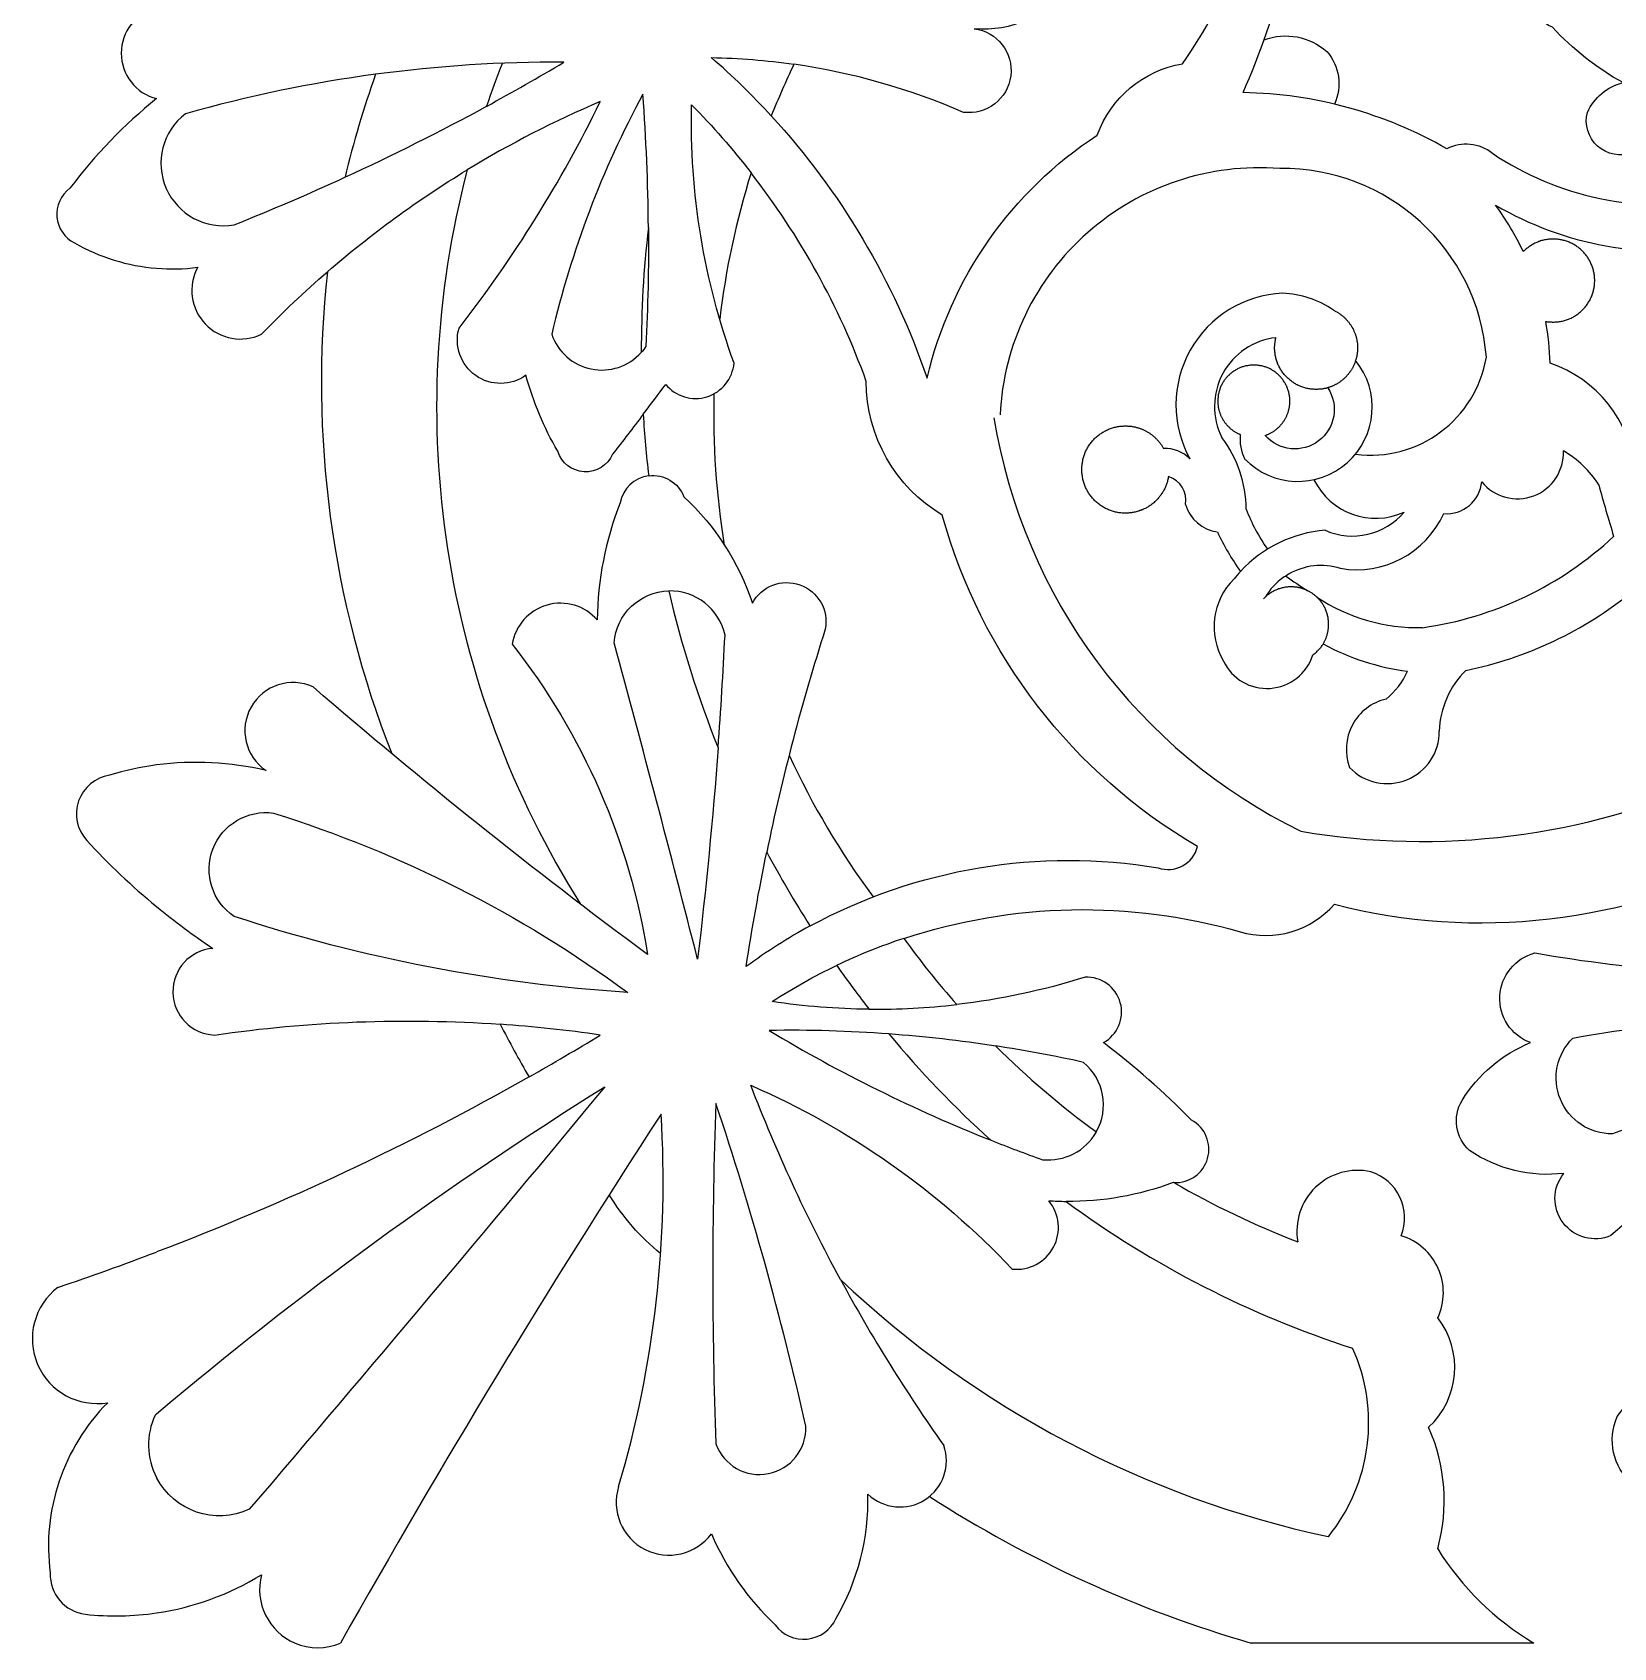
# Model space of a CAD drawing. Extents: x 126 to 382, y 115 to 409.
# Drawn here: x 126.4 to 289, y 119.5 to 285.6 of the extents above; entities that cross this region are included whole.
import ezdxf

# ---------------------------------------------------------------- set-up
doc = ezdxf.new("R2010")
doc.units = 0
doc.header["$MEASUREMENT"] = 0
doc.layers.add('DEFAULT_LAYER', color=1, linetype='Continuous')

msp = doc.modelspace()

# ---------------------------------------------------------------- linework, layer by layer
at = {"layer": 'DEFAULT_LAYER'}
for p, q in [((139.22, 261.31), (139.22, 261.31)), ((260.21, 257.01), (260.28, 256.97)), ((260.28, 256.97), (260.35, 256.94)), ((260.35, 256.94), (260.41, 256.91)), ((260.41, 256.91), (260.48, 256.87)), ((260.48, 256.87), (260.55, 256.83)), ((260.55, 256.83), (260.61, 256.8)), ((260.61, 256.8), (260.68, 256.76)), ((260.68, 256.76), (260.74, 256.72)), ((260.74, 256.72), (260.8, 256.67)), ((260.8, 256.67), (260.86, 256.63)), ((260.86, 256.63), (260.93, 256.59)), ((260.93, 256.59), (260.99, 256.54)), ((260.99, 256.54), (261.05, 256.5)), ((261.05, 256.5), (261.1, 256.45)), ((261.1, 256.45), (261.16, 256.41)), ((261.16, 256.41), (261.22, 256.36)), ((261.22, 256.36), (261.28, 256.31)), ((261.28, 256.31), (261.33, 256.26)), ((261.33, 256.26), (261.39, 256.21)), ((261.39, 256.21), (261.44, 256.15)), ((261.44, 256.15), (261.49, 256.1)), ((261.49, 256.1), (261.54, 256.05)), ((261.54, 256.05), (261.59, 255.99)), ((261.59, 255.99), (261.64, 255.94)), ((261.64, 255.94), (261.69, 255.88)), ((261.69, 255.88), (261.74, 255.82)), ((261.74, 255.82), (261.79, 255.76)), ((261.79, 255.76), (261.83, 255.7)), ((261.83, 255.7), (261.88, 255.64)), ((254.26, 253.99), (254.27, 254.05)), ((254.27, 254.05), (254.29, 254.11)), ((254.29, 254.11), (254.3, 254.18)), ((261.88, 255.64), (261.92, 255.58)), ((261.92, 255.58), (261.97, 255.52)), ((261.97, 255.52), (262.01, 255.46)), ((262.01, 255.46), (262.05, 255.4)), ((262.05, 255.4), (262.09, 255.33)), ((262.09, 255.33), (262.13, 255.27)), ((262.13, 255.27), (262.16, 255.2)), ((262.16, 255.2), (262.2, 255.14)), ((262.2, 255.14), (262.23, 255.07)), ((262.23, 255.07), (262.27, 255)), ((262.27, 255), (262.3, 254.93)), ((262.3, 254.93), (262.33, 254.86)), ((262.33, 254.86), (262.36, 254.79)), ((262.36, 254.79), (262.39, 254.72)), ((262.39, 254.72), (262.42, 254.65)), ((262.42, 254.65), (262.45, 254.58)), ((262.45, 254.58), (262.47, 254.51)), ((262.47, 254.51), (262.5, 254.44)), ((262.5, 254.44), (262.52, 254.36)), ((262.52, 254.36), (262.54, 254.29)), ((262.54, 254.29), (262.56, 254.22)), ((262.56, 254.22), (262.58, 254.14)), ((262.58, 254.14), (262.6, 254.07)), ((262.6, 254.07), (262.61, 253.99)), ((254.17, 253.26), (254.18, 253.33)), ((254.17, 253.19), (254.17, 253.26)), ((254.17, 253.12), (254.17, 253.19)), ((254.17, 253.01), (254.17, 253.12)), ((254.18, 252.91), (254.17, 253.01)), ((254.18, 253.4), (254.19, 253.46)), ((254.18, 253.33), (254.18, 253.4)), ((254.19, 252.8), (254.18, 252.91)), ((254.19, 253.53), (254.2, 253.59)), ((254.19, 253.46), (254.19, 253.53)), ((254.19, 252.69), (254.19, 252.8)), ((254.21, 252.58), (254.19, 252.69)), ((254.2, 253.59), (254.21, 253.66)), ((254.21, 253.73), (254.22, 253.79)), ((254.21, 253.66), (254.21, 253.73)), ((254.22, 252.48), (254.21, 252.58)), ((254.22, 253.79), (254.24, 253.86)), ((254.24, 252.37), (254.22, 252.48)), ((254.24, 253.86), (254.25, 253.92)), ((254.25, 253.92), (254.26, 253.99)), ((262.61, 253.99), (262.63, 253.91)), ((262.64, 252.39), (262.62, 252.31)), ((262.63, 253.91), (262.64, 253.84)), ((262.64, 253.84), (262.66, 253.76)), ((262.65, 252.47), (262.64, 252.39)), ((262.66, 252.55), (262.65, 252.47)), ((262.66, 253.76), (262.67, 253.68)), ((262.67, 252.63), (262.66, 252.55)), ((262.67, 253.68), (262.68, 253.6)), ((262.68, 252.71), (262.67, 252.63)), ((262.68, 253.6), (262.68, 253.52)), ((262.68, 253.52), (262.69, 253.45)), ((262.69, 252.79), (262.68, 252.71)), ((262.69, 253.45), (262.7, 253.37)), ((262.7, 252.87), (262.69, 252.79)), ((262.7, 253.37), (262.7, 253.29)), ((262.7, 253.29), (262.7, 253.21)), ((262.7, 253.21), (262.7, 253.12)), ((262.7, 253.12), (262.7, 253.04)), ((262.7, 253.04), (262.7, 252.96)), ((262.7, 252.96), (262.7, 252.87)), ((254.26, 252.27), (254.24, 252.37)), ((254.28, 252.16), (254.26, 252.27)), ((254.31, 252.06), (254.28, 252.16)), ((254.33, 251.96), (254.31, 252.06)), ((254.36, 251.86), (254.33, 251.96)), ((254.4, 251.76), (254.36, 251.86)), ((254.43, 251.66), (254.4, 251.76)), ((254.47, 251.56), (254.43, 251.66)), ((254.51, 251.46), (254.47, 251.56)), ((254.55, 251.37), (254.51, 251.46)), ((254.59, 251.28), (254.55, 251.37)), ((254.64, 251.18), (254.59, 251.28)), ((254.69, 251.09), (254.64, 251.18)), ((254.74, 251), (254.69, 251.09)), ((254.79, 250.91), (254.74, 251)), ((254.84, 250.83), (254.79, 250.91)), ((254.9, 250.74), (254.84, 250.83)), ((254.96, 250.66), (254.9, 250.74)), ((261.96, 250.72), (261.92, 250.67)), ((262, 250.78), (261.96, 250.72)), ((262.03, 250.83), (262, 250.78)), ((262.07, 250.89), (262.03, 250.83)), ((262.1, 250.94), (262.07, 250.89)), ((262.13, 251), (262.1, 250.94)), ((262.17, 251.05), (262.13, 251)), ((262.2, 251.11), (262.17, 251.05)), ((262.23, 251.17), (262.2, 251.11)), ((262.26, 251.23), (262.23, 251.17)), ((262.29, 251.29), (262.26, 251.23)), ((262.31, 251.35), (262.29, 251.29)), ((262.34, 251.41), (262.31, 251.35)), ((262.37, 251.47), (262.34, 251.41)), ((262.39, 251.53), (262.37, 251.47)), ((262.42, 251.59), (262.39, 251.53)), ((262.44, 251.65), (262.42, 251.59)), ((262.46, 251.71), (262.44, 251.65)), ((262.48, 251.78), (262.46, 251.71)), ((262.5, 251.84), (262.48, 251.78)), ((262.53, 251.92), (262.5, 251.84)), ((262.55, 251.99), (262.53, 251.92)), ((262.57, 252.07), (262.55, 251.99)), ((262.59, 252.15), (262.57, 252.07)), ((262.61, 252.23), (262.59, 252.15)), ((262.62, 252.31), (262.61, 252.23)), ((255.02, 250.57), (254.96, 250.66)), ((255.08, 250.49), (255.02, 250.57)), ((255.15, 250.41), (255.08, 250.49)), ((255.21, 250.33), (255.15, 250.41)), ((255.28, 250.26), (255.21, 250.33)), ((255.35, 250.18), (255.28, 250.26)), ((255.42, 250.11), (255.35, 250.18)), ((255.5, 250.04), (255.42, 250.11)), ((255.57, 249.97), (255.5, 250.04)), ((255.65, 249.9), (255.57, 249.97)), ((255.72, 249.83), (255.65, 249.9)), ((255.8, 249.77), (255.72, 249.83)), ((255.89, 249.71), (255.8, 249.77)), ((255.97, 249.65), (255.89, 249.71)), ((256.05, 249.59), (255.97, 249.65)), ((256.14, 249.53), (256.05, 249.59)), ((256.23, 249.48), (256.14, 249.53)), ((256.31, 249.43), (256.23, 249.48)), ((256.4, 249.37), (256.31, 249.43)), ((256.5, 249.33), (256.4, 249.37)), ((256.59, 249.28), (256.5, 249.33)), ((256.68, 249.24), (256.59, 249.28)), ((256.78, 249.2), (256.68, 249.24)), ((256.87, 249.16), (256.78, 249.2)), ((256.97, 249.12), (256.87, 249.16)), ((257.07, 249.08), (256.97, 249.12)), ((257.17, 249.05), (257.07, 249.08)), ((259.76, 249.07), (259.69, 249.05)), ((259.82, 249.09), (259.76, 249.07)), ((259.88, 249.11), (259.82, 249.09)), ((259.95, 249.13), (259.88, 249.11)), ((260.01, 249.16), (259.95, 249.13)), ((260.07, 249.18), (260.01, 249.16)), ((260.13, 249.21), (260.07, 249.18)), ((260.19, 249.24), (260.13, 249.21)), ((260.25, 249.26), (260.19, 249.24)), ((260.31, 249.29), (260.25, 249.26)), ((260.37, 249.32), (260.31, 249.29)), ((260.42, 249.35), (260.37, 249.32)), ((260.48, 249.38), (260.42, 249.35)), ((260.54, 249.41), (260.48, 249.38)), ((260.6, 249.45), (260.54, 249.41)), ((260.65, 249.48), (260.6, 249.45)), ((260.71, 249.51), (260.65, 249.48)), ((260.76, 249.55), (260.71, 249.51)), ((260.82, 249.58), (260.76, 249.55)), ((260.87, 249.62), (260.82, 249.58)), ((260.92, 249.66), (260.87, 249.62)), ((260.98, 249.7), (260.92, 249.66)), ((261.03, 249.74), (260.98, 249.7)), ((261.08, 249.78), (261.03, 249.74)), ((261.13, 249.82), (261.08, 249.78)), ((261.18, 249.86), (261.13, 249.82)), ((261.23, 249.9), (261.18, 249.86)), ((261.28, 249.94), (261.23, 249.9)), ((261.33, 249.99), (261.28, 249.94)), ((261.37, 250.03), (261.33, 249.99)), ((261.42, 250.08), (261.37, 250.03)), ((261.47, 250.12), (261.42, 250.08)), ((261.51, 250.17), (261.47, 250.12)), ((261.56, 250.22), (261.51, 250.17)), ((261.6, 250.26), (261.56, 250.22)), ((261.64, 250.31), (261.6, 250.26)), ((261.68, 250.36), (261.64, 250.31)), ((261.73, 250.41), (261.68, 250.36)), ((261.77, 250.46), (261.73, 250.41)), ((261.81, 250.51), (261.77, 250.46)), ((261.85, 250.56), (261.81, 250.51)), ((261.89, 250.62), (261.85, 250.56)), ((261.92, 250.67), (261.89, 250.62)), ((257.27, 249.02), (257.17, 249.05)), ((257.37, 248.99), (257.27, 249.02)), ((257.47, 248.97), (257.37, 248.99)), ((257.58, 248.95), (257.47, 248.97)), ((257.68, 248.93), (257.58, 248.95)), ((257.79, 248.91), (257.68, 248.93)), ((257.89, 248.89), (257.79, 248.91)), ((258, 248.88), (257.89, 248.89)), ((258.11, 248.87), (258, 248.88)), ((258.22, 248.87), (258.11, 248.87)), ((258.33, 248.86), (258.22, 248.87)), ((258.44, 248.86), (258.33, 248.86)), ((258.52, 248.86), (258.44, 248.86)), ((258.59, 248.86), (258.52, 248.86)), ((258.67, 248.87), (258.59, 248.86)), ((258.75, 248.87), (258.67, 248.87)), ((258.82, 248.88), (258.75, 248.87)), ((258.9, 248.88), (258.82, 248.88)), ((258.97, 248.89), (258.9, 248.88)), ((259.05, 248.9), (258.97, 248.89)), ((259.12, 248.91), (259.05, 248.9)), ((259.2, 248.93), (259.12, 248.91)), ((259.27, 248.94), (259.2, 248.93)), ((259.34, 248.96), (259.27, 248.94)), ((259.42, 248.97), (259.34, 248.96)), ((259.49, 248.99), (259.42, 248.97)), ((259.56, 249.01), (259.49, 248.99)), ((259.63, 249.03), (259.56, 249.01)), ((259.69, 249.05), (259.63, 249.03)), ((235.89, 244.01), (235.98, 244.08)), ((235.98, 244.08), (236.06, 244.15)), ((236.06, 244.15), (236.15, 244.22)), ((236.15, 244.22), (236.23, 244.28)), ((236.23, 244.28), (236.32, 244.34)), ((236.32, 244.34), (236.41, 244.4)), ((236.41, 244.4), (236.5, 244.46)), ((236.5, 244.46), (236.6, 244.51)), ((236.6, 244.51), (236.69, 244.57)), ((236.69, 244.57), (236.79, 244.62)), ((236.79, 244.62), (236.88, 244.67)), ((236.88, 244.67), (236.98, 244.71)), ((236.98, 244.71), (237.08, 244.76)), ((237.08, 244.76), (237.18, 244.8)), ((237.18, 244.8), (237.29, 244.84)), ((237.29, 244.84), (237.39, 244.87)), ((237.39, 244.87), (237.49, 244.91)), ((237.49, 244.91), (237.6, 244.94)), ((237.6, 244.94), (237.71, 244.97)), ((237.71, 244.97), (237.82, 244.99)), ((237.82, 244.99), (237.92, 245.02)), ((237.92, 245.02), (238.03, 245.04)), ((238.03, 245.04), (238.15, 245.06)), ((238.15, 245.06), (238.26, 245.07)), ((238.26, 245.07), (238.37, 245.09)), ((238.37, 245.09), (238.48, 245.1)), ((238.48, 245.1), (238.6, 245.1)), ((238.6, 245.1), (238.71, 245.11)), ((238.71, 245.11), (238.83, 245.11)), ((238.83, 245.11), (238.91, 245.11)), ((238.91, 245.11), (238.99, 245.11)), ((238.99, 245.11), (239.06, 245.1)), ((239.06, 245.1), (239.14, 245.1)), ((239.14, 245.1), (239.22, 245.09)), ((239.22, 245.09), (239.3, 245.08)), ((239.3, 245.08), (239.38, 245.08)), ((239.38, 245.08), (239.45, 245.07)), ((239.45, 245.07), (239.53, 245.05)), ((239.53, 245.05), (239.6, 245.04)), ((239.6, 245.04), (239.68, 245.03)), ((239.68, 245.03), (239.75, 245.01)), ((239.75, 245.01), (239.83, 245)), ((239.83, 245), (239.9, 244.98)), ((239.9, 244.98), (239.98, 244.96)), ((239.98, 244.96), (240.05, 244.94)), ((240.05, 244.94), (240.12, 244.92)), ((240.12, 244.92), (240.19, 244.9)), ((240.19, 244.9), (240.27, 244.87)), ((240.27, 244.87), (240.34, 244.85)), ((240.34, 244.85), (240.41, 244.82)), ((240.41, 244.82), (240.48, 244.8)), ((240.48, 244.8), (240.55, 244.77)), ((240.55, 244.77), (240.61, 244.74)), ((240.61, 244.74), (240.68, 244.71)), ((240.68, 244.71), (240.75, 244.68)), ((240.75, 244.68), (240.82, 244.64)), ((240.82, 244.64), (240.88, 244.61)), ((240.88, 244.61), (240.95, 244.58)), ((240.95, 244.58), (241.01, 244.54)), ((241.01, 244.54), (241.08, 244.5)), ((241.08, 244.5), (241.14, 244.47)), ((241.14, 244.47), (241.21, 244.43)), ((241.21, 244.43), (241.27, 244.39)), ((241.27, 244.39), (241.33, 244.35)), ((241.33, 244.35), (241.39, 244.3)), ((241.39, 244.3), (241.45, 244.26)), ((241.45, 244.26), (241.51, 244.22)), ((241.51, 244.22), (241.57, 244.17)), ((241.57, 244.17), (241.63, 244.13)), ((241.63, 244.13), (241.68, 244.08)), ((241.68, 244.08), (241.74, 244.03)), ((234.7, 242.37), (234.74, 242.47)), ((234.74, 242.47), (234.79, 242.57)), ((234.79, 242.57), (234.84, 242.67)), ((234.84, 242.67), (234.89, 242.76)), ((234.89, 242.76), (234.94, 242.86)), ((234.94, 242.86), (234.99, 242.95)), ((234.99, 242.95), (235.05, 243.04)), ((235.05, 243.04), (235.11, 243.13)), ((235.11, 243.13), (235.17, 243.22)), ((235.17, 243.22), (235.24, 243.31)), ((235.24, 243.31), (235.3, 243.39)), ((235.3, 243.39), (235.37, 243.48)), ((235.37, 243.48), (235.44, 243.56)), ((235.44, 243.56), (235.51, 243.64)), ((235.51, 243.64), (235.58, 243.72)), ((235.58, 243.72), (235.66, 243.8)), ((235.66, 243.8), (235.73, 243.87)), ((235.73, 243.87), (235.81, 243.94)), ((235.81, 243.94), (235.89, 244.01)), ((241.74, 244.03), (241.8, 243.99)), ((241.8, 243.99), (241.85, 243.94)), ((241.85, 243.94), (241.9, 243.89)), ((241.9, 243.89), (241.96, 243.83)), ((241.96, 243.83), (242.01, 243.78)), ((242.01, 243.78), (242.06, 243.73)), ((242.06, 243.73), (242.11, 243.68)), ((242.11, 243.68), (242.16, 243.62)), ((242.16, 243.62), (242.21, 243.57)), ((242.21, 243.57), (242.26, 243.51)), ((242.26, 243.51), (242.31, 243.45)), ((242.31, 243.45), (242.35, 243.4)), ((242.35, 243.4), (242.4, 243.34)), ((242.4, 243.34), (242.44, 243.28)), ((242.44, 243.28), (242.48, 243.22)), ((242.48, 243.22), (242.53, 243.16)), ((242.53, 243.16), (242.57, 243.1)), ((242.57, 243.1), (242.61, 243.04)), ((242.61, 243.04), (242.65, 242.97)), ((242.65, 242.97), (242.69, 242.91)), ((242.69, 242.91), (242.72, 242.85)), ((242.72, 242.85), (242.76, 242.78)), ((234.35, 240.86), (234.36, 240.97)), ((234.35, 240.74), (234.35, 240.86)), ((234.36, 240.97), (234.37, 241.08)), ((234.37, 241.08), (234.38, 241.2)), ((234.38, 241.2), (234.4, 241.31)), ((234.4, 241.31), (234.41, 241.42)), ((234.41, 241.42), (234.44, 241.53)), ((234.44, 241.53), (234.46, 241.64)), ((234.46, 241.64), (234.49, 241.75)), ((234.49, 241.75), (234.51, 241.85)), ((234.51, 241.85), (234.55, 241.96)), ((234.55, 241.96), (234.58, 242.06)), ((234.58, 242.06), (234.62, 242.17)), ((234.62, 242.17), (234.66, 242.27)), ((234.66, 242.27), (234.7, 242.37)), ((234.34, 240.62), (234.35, 240.74)), ((234.35, 240.51), (234.34, 240.62)), ((234.35, 240.39), (234.35, 240.51)), ((234.36, 240.28), (234.35, 240.39)), ((234.37, 240.17), (234.36, 240.28)), ((234.38, 240.05), (234.37, 240.17)), ((234.4, 239.94), (234.38, 240.05)), ((234.41, 239.83), (234.4, 239.94)), ((234.44, 239.72), (234.41, 239.83)), ((234.46, 239.61), (234.44, 239.72)), ((234.49, 239.5), (234.46, 239.61)), ((234.51, 239.4), (234.49, 239.5)), ((234.55, 239.29), (234.51, 239.4)), ((234.58, 239.19), (234.55, 239.29)), ((234.62, 239.08), (234.58, 239.19)), ((243.05, 239.13), (243.02, 239.03)), ((243.09, 239.22), (243.05, 239.13)), ((243.12, 239.31), (243.09, 239.22)), ((243.14, 239.41), (243.12, 239.31)), ((243.17, 239.51), (243.14, 239.41)), ((243.19, 239.6), (243.17, 239.51)), ((243.22, 239.7), (243.19, 239.6)), ((243.24, 239.8), (243.22, 239.7)), ((243.25, 239.9), (243.24, 239.8)), ((234.66, 238.98), (234.62, 239.08)), ((234.7, 238.88), (234.66, 238.98)), ((234.74, 238.78), (234.7, 238.88)), ((234.79, 238.68), (234.74, 238.78)), ((234.84, 238.58), (234.79, 238.68)), ((234.89, 238.49), (234.84, 238.58)), ((234.94, 238.39), (234.89, 238.49)), ((234.99, 238.3), (234.94, 238.39)), ((235.05, 238.21), (234.99, 238.3)), ((235.11, 238.12), (235.05, 238.21)), ((235.17, 238.03), (235.11, 238.12)), ((235.24, 237.94), (235.17, 238.03)), ((235.3, 237.86), (235.24, 237.94)), ((235.37, 237.77), (235.3, 237.86)), ((235.44, 237.69), (235.37, 237.77)), ((235.51, 237.61), (235.44, 237.69)), ((235.58, 237.53), (235.51, 237.61)), ((235.66, 237.45), (235.58, 237.53)), ((235.73, 237.38), (235.66, 237.45)), ((242.03, 237.49), (241.96, 237.42)), ((242.1, 237.56), (242.03, 237.49)), ((242.16, 237.63), (242.1, 237.56)), ((242.23, 237.7), (242.16, 237.63)), ((242.29, 237.77), (242.23, 237.7)), ((242.35, 237.85), (242.29, 237.77)), ((242.41, 237.93), (242.35, 237.85)), ((242.47, 238), (242.41, 237.93)), ((242.52, 238.08), (242.47, 238)), ((242.58, 238.16), (242.52, 238.08)), ((242.63, 238.25), (242.58, 238.16)), ((242.68, 238.33), (242.63, 238.25)), ((242.73, 238.41), (242.68, 238.33)), ((242.78, 238.5), (242.73, 238.41)), ((242.82, 238.59), (242.78, 238.5)), ((242.87, 238.67), (242.82, 238.59)), ((242.91, 238.76), (242.87, 238.67)), ((242.95, 238.85), (242.91, 238.76)), ((242.98, 238.94), (242.95, 238.85)), ((243.02, 239.03), (242.98, 238.94)), ((235.81, 237.31), (235.73, 237.38)), ((235.89, 237.24), (235.81, 237.31)), ((235.98, 237.17), (235.89, 237.24)), ((236.06, 237.1), (235.98, 237.17)), ((236.15, 237.03), (236.06, 237.1)), ((236.23, 236.97), (236.15, 237.03)), ((236.32, 236.91), (236.23, 236.97)), ((236.41, 236.85), (236.32, 236.91)), ((236.5, 236.79), (236.41, 236.85)), ((236.6, 236.74), (236.5, 236.79)), ((236.69, 236.68), (236.6, 236.74)), ((236.79, 236.63), (236.69, 236.68)), ((236.88, 236.58), (236.79, 236.63)), ((236.98, 236.54), (236.88, 236.58)), ((237.08, 236.49), (236.98, 236.54)), ((237.18, 236.45), (237.08, 236.49)), ((237.29, 236.41), (237.18, 236.45)), ((237.39, 236.38), (237.29, 236.41)), ((237.49, 236.34), (237.39, 236.38)), ((237.6, 236.31), (237.49, 236.34)), ((237.71, 236.28), (237.6, 236.31)), ((237.82, 236.26), (237.71, 236.28)), ((237.92, 236.23), (237.82, 236.26)), ((238.03, 236.21), (237.92, 236.23)), ((238.15, 236.19), (238.03, 236.21)), ((238.26, 236.18), (238.15, 236.19)), ((238.37, 236.16), (238.26, 236.18)), ((238.48, 236.15), (238.37, 236.16)), ((238.6, 236.15), (238.48, 236.15)), ((238.71, 236.14), (238.6, 236.15)), ((238.83, 236.14), (238.71, 236.14)), ((238.93, 236.14), (238.83, 236.14)), ((239.04, 236.15), (238.93, 236.14)), ((239.14, 236.15), (239.04, 236.15)), ((239.24, 236.16), (239.14, 236.15)), ((239.34, 236.17), (239.24, 236.16)), ((239.44, 236.18), (239.34, 236.17)), ((239.54, 236.2), (239.44, 236.18)), ((239.64, 236.22), (239.54, 236.2)), ((239.74, 236.24), (239.64, 236.22)), ((239.84, 236.26), (239.74, 236.24)), ((239.94, 236.28), (239.84, 236.26)), ((240.03, 236.31), (239.94, 236.28)), ((240.13, 236.33), (240.03, 236.31)), ((240.22, 236.36), (240.13, 236.33)), ((240.32, 236.4), (240.22, 236.36)), ((240.41, 236.43), (240.32, 236.4)), ((240.5, 236.47), (240.41, 236.43)), ((240.59, 236.5), (240.5, 236.47)), ((240.68, 236.54), (240.59, 236.5)), ((240.77, 236.58), (240.68, 236.54)), ((240.86, 236.63), (240.77, 236.58)), ((240.95, 236.67), (240.86, 236.63)), ((241.03, 236.72), (240.95, 236.67)), ((241.12, 236.77), (241.03, 236.72)), ((241.2, 236.82), (241.12, 236.77)), ((241.28, 236.87), (241.2, 236.82)), ((241.36, 236.93), (241.28, 236.87)), ((241.44, 236.98), (241.36, 236.93)), ((241.52, 237.04), (241.44, 236.98)), ((241.6, 237.1), (241.52, 237.04)), ((241.67, 237.16), (241.6, 237.1)), ((241.75, 237.22), (241.67, 237.16)), ((241.82, 237.29), (241.75, 237.22)), ((241.89, 237.35), (241.82, 237.29)), ((241.96, 237.42), (241.89, 237.35)), ((253.03, 227.33), (253.23, 227.53)), ((253.24, 227.54), (253.17, 227.47)), ((253.31, 227.6), (253.24, 227.54)), ((253.38, 227.67), (253.31, 227.6)), ((253.46, 227.73), (253.38, 227.67)), ((253.54, 227.79), (253.46, 227.73)), ((253.61, 227.85), (253.54, 227.79)), ((253.69, 227.9), (253.61, 227.85)), ((253.78, 227.96), (253.69, 227.9)), ((253.86, 228.01), (253.78, 227.96)), ((253.94, 228.06), (253.86, 228.01)), ((254.03, 228.1), (253.94, 228.06)), ((254.11, 228.15), (254.03, 228.1)), ((254.2, 228.19), (254.11, 228.15)), ((254.29, 228.24), (254.2, 228.19)), ((254.38, 228.27), (254.29, 228.24)), ((254.47, 228.31), (254.38, 228.27)), ((254.57, 228.35), (254.47, 228.31)), ((254.66, 228.38), (254.57, 228.35)), ((254.76, 228.41), (254.66, 228.38)), ((254.85, 228.44), (254.76, 228.41)), ((254.95, 228.46), (254.85, 228.44)), ((255.05, 228.48), (254.95, 228.46)), ((255.15, 228.5), (255.05, 228.48)), ((255.25, 228.52), (255.15, 228.5)), ((255.35, 228.54), (255.25, 228.52)), ((255.45, 228.55), (255.35, 228.54)), ((255.55, 228.56), (255.45, 228.55)), ((255.66, 228.56), (255.55, 228.56)), ((255.76, 228.57), (255.66, 228.56)), ((255.86, 228.57), (255.76, 228.57)), ((255.92, 228.57), (255.86, 228.57)), ((255.98, 228.57), (255.92, 228.57)), ((256.04, 228.57), (255.98, 228.57)), ((256.1, 228.56), (256.04, 228.57)), ((256.15, 228.56), (256.1, 228.56)), ((256.21, 228.55), (256.15, 228.56)), ((256.27, 228.55), (256.21, 228.55)), ((256.32, 228.54), (256.27, 228.55)), ((256.38, 228.54), (256.32, 228.54)), ((256.44, 228.53), (256.38, 228.54)), ((256.49, 228.52), (256.44, 228.53)), ((256.55, 228.51), (256.49, 228.52)), ((256.6, 228.5), (256.55, 228.51)), ((256.66, 228.49), (256.6, 228.5)), ((256.71, 228.48), (256.66, 228.49)), ((256.77, 228.46), (256.71, 228.48)), ((256.82, 228.45), (256.77, 228.46)), ((256.87, 228.44), (256.82, 228.45)), ((256.93, 228.42), (256.87, 228.44)), ((256.98, 228.41), (256.93, 228.42)), ((257.03, 228.39), (256.98, 228.41)), ((257.08, 228.37), (257.03, 228.39)), ((257.14, 228.35), (257.08, 228.37)), ((257.19, 228.34), (257.14, 228.35)), ((257.24, 228.32), (257.19, 228.34)), ((257.29, 228.3), (257.24, 228.32)), ((257.34, 228.28), (257.29, 228.3)), ((257.39, 228.26), (257.34, 228.28)), ((257.44, 228.23), (257.39, 228.26)), ((257.49, 228.21), (257.44, 228.23)), ((257.54, 228.19), (257.49, 228.21)), ((257.59, 228.16), (257.54, 228.19)), ((257.65, 228.13), (257.59, 228.16)), ((257.59, 228.16), (257.59, 228.16)), ((257.72, 228.1), (257.65, 228.13)), ((257.78, 228.06), (257.72, 228.1)), ((257.84, 228.02), (257.78, 228.06)), ((257.9, 227.99), (257.84, 228.02)), ((257.97, 227.95), (257.9, 227.99)), ((258.03, 227.91), (257.97, 227.95)), ((258.08, 227.87), (258.03, 227.91)), ((258.14, 227.83), (258.08, 227.87)), ((258.2, 227.78), (258.14, 227.83)), ((258.26, 227.74), (258.2, 227.78)), ((258.31, 227.69), (258.26, 227.74)), ((258.37, 227.65), (258.31, 227.69)), ((258.42, 227.6), (258.37, 227.65)), ((258.48, 227.55), (258.42, 227.6)), ((258.53, 227.5), (258.48, 227.55)), ((258.6, 227.44), (258.53, 227.5)), ((253.1, 227.4), (253.03, 227.33)), ((253.17, 227.47), (253.1, 227.4)), ((258.66, 227.37), (258.6, 227.44)), ((258.73, 227.3), (258.66, 227.37)), ((258.79, 227.23), (258.73, 227.3)), ((258.85, 227.15), (258.79, 227.23)), ((258.91, 227.08), (258.85, 227.15)), ((258.97, 227), (258.91, 227.08)), ((259.03, 226.93), (258.97, 227)), ((259.08, 226.85), (259.03, 226.93)), ((259.13, 226.77), (259.08, 226.85)), ((259.18, 226.68), (259.13, 226.77)), ((259.23, 226.6), (259.18, 226.68)), ((259.28, 226.52), (259.23, 226.6)), ((259.32, 226.43), (259.28, 226.52)), ((259.36, 226.34), (259.32, 226.43)), ((259.4, 226.26), (259.36, 226.34)), ((259.44, 226.17), (259.4, 226.26)), ((259.48, 226.08), (259.44, 226.17)), ((259.51, 225.98), (259.48, 226.08)), ((259.54, 225.89), (259.51, 225.98)), ((259.57, 225.8), (259.54, 225.89)), ((259.6, 225.7), (259.57, 225.8)), ((259.62, 225.61), (259.6, 225.7)), ((259.64, 225.51), (259.62, 225.61)), ((259.66, 225.41), (259.64, 225.51)), ((259.68, 225.32), (259.66, 225.41)), ((259.69, 225.22), (259.68, 225.32)), ((259.68, 224.1), (259.69, 224.17)), ((259.7, 225.12), (259.69, 225.22)), ((259.69, 224.23), (259.7, 224.3)), ((259.69, 224.17), (259.69, 224.23)), ((259.71, 225.02), (259.7, 225.12)), ((259.7, 224.3), (259.71, 224.37)), ((259.72, 224.92), (259.71, 225.02)), ((259.71, 224.44), (259.72, 224.5)), ((259.71, 224.37), (259.71, 224.44)), ((259.72, 224.81), (259.72, 224.92)), ((259.72, 224.71), (259.72, 224.81)), ((259.72, 224.64), (259.72, 224.71)), ((259.72, 224.57), (259.72, 224.64)), ((259.72, 224.5), (259.72, 224.57)), ((258.99, 222.45), (259.05, 222.53)), ((259.05, 222.53), (259.1, 222.61)), ((259.1, 222.61), (259.16, 222.69)), ((259.16, 222.69), (259.19, 222.75)), ((259.19, 222.75), (259.22, 222.81)), ((259.22, 222.81), (259.25, 222.86)), ((259.25, 222.86), (259.28, 222.92)), ((259.28, 222.92), (259.31, 222.98)), ((259.31, 222.98), (259.34, 223.04)), ((259.34, 223.04), (259.37, 223.09)), ((259.37, 223.09), (259.4, 223.15)), ((259.4, 223.15), (259.42, 223.21)), ((259.42, 223.21), (259.45, 223.27)), ((259.45, 223.27), (259.47, 223.33)), ((259.47, 223.33), (259.49, 223.4)), ((259.49, 223.4), (259.52, 223.46)), ((259.52, 223.46), (259.54, 223.52)), ((259.54, 223.52), (259.56, 223.58)), ((259.56, 223.58), (259.58, 223.65)), ((259.58, 223.65), (259.59, 223.71)), ((259.59, 223.71), (259.61, 223.77)), ((259.61, 223.77), (259.62, 223.84)), ((259.62, 223.84), (259.64, 223.9)), ((259.64, 223.9), (259.65, 223.97)), ((259.65, 223.97), (259.66, 224.03)), ((259.66, 224.03), (259.68, 224.1)), ((258.1, 221.56), (258.18, 221.62)), ((258.18, 221.62), (258.25, 221.68)), ((258.25, 221.68), (258.33, 221.74)), ((258.33, 221.74), (258.4, 221.8)), ((258.4, 221.8), (258.48, 221.87)), ((258.48, 221.87), (258.55, 221.94)), ((258.55, 221.94), (258.62, 222.01)), ((258.62, 222.01), (258.68, 222.08)), ((258.68, 222.08), (258.75, 222.15)), ((258.75, 222.15), (258.81, 222.22)), ((258.81, 222.22), (258.88, 222.3)), ((258.88, 222.3), (258.94, 222.37)), ((258.94, 222.37), (258.99, 222.45)), ((280.83, 120), (251.77, 120)), ((280.83, 120), (251.77, 120))]:
    msp.add_line(p, q, dxfattribs=at)
for points in [[(204.75, 282.28, 0.017446), (202.42, 276.97, -0.103623), (218.44, 250, -0.19303), (235.94, 275, -0.270059), (244.69, 282.34, 0.12296), (253.45, 304.9, 0.123605), (228.77, 298.57, -0.050372), (232.97, 296.41, -0.63661), (232.97, 290.47, -0.275706), (223.28, 285.94, -1), (222.19, 277.34, 0.066504), (204.75, 282.28)], [(151.25, 205.31, -0.082795), (187.66, 186.88, -0.06331), (147.19, 194.69, -0.794786), (151.25, 205.31)], [(174.54, 183.61, 0.012174), (177.51, 178.19, 0.007675), (184.84, 182.5, 0.018846), (174.54, 183.61)], [(284.84, 182.19, -0.078382), (312.03, 183.12, -0.038716), (288.91, 172.34, -0.67486), (284.84, 182.19)], [(205.97, 142.29, 0.025719), (196.72, 175.47, 0.018183), (196.72, 140.47, 0.856709), (205.97, 142.29)]]:
    msp.add_lwpolyline(points, format="xyb", close=True, dxfattribs=at)
for points in [[(297.38, 274.84, 0.020588), (290.94, 273.2, -0.607361), (286.33, 277.34, -0.228335), (290, 280.39, -0.080383), (282.73, 286.09, -0.905861), (283.67, 290.47, -0.012192), (288.05, 292.06, 0.16136), (257.68, 304.75)], [(139.22, 288.12), (139.22, 288.09, 0.779981), (139.22, 278.75, 0.063381), (130.31, 269.53, 0.561133), (130.78, 263.91, 0.108819), (139.22, 261.31, 0.051551), (143.44, 261.41, 0.726279), (150, 254.53, -0.022027), (156.78, 260.95)], [(253.09, 284.79, -0.278192), (259.53, 283.59, -0.301786), (260.31, 278.19)], [(202.42, 276.97, 0.028144), (196.25, 282.97, -0.031162), (204.75, 282.28)], [(161.73, 281.25, 0.035702), (142.19, 277.19, 0.786289), (147.19, 265.78, 0.012952), (158.58, 270.67)], [(189.78, 265.5, 0.016204), (189.22, 279.22, 0.06581), (179.84, 254.53, 0.571669), (189.05, 252.66)], [(158.58, 270.67, 0.016999), (173.13, 277.96)], [(189.25, 246.3, -0.002114), (186.09, 242.19, -0.696472), (180.47, 242.5, -0.066183), (177.19, 250.31, -0.710905), (170.31, 255.16, 0.051854), (184.84, 278.44, 0.036294), (171.16, 271.43)], [(189.25, 246.3, 0.001568), (191.56, 249.37, 0.669395), (198.59, 251.56, -0.092893), (194.22, 278.12, -0.02942), (200.34, 271.13)], [(156.78, 260.95, -0.042011), (171.16, 271.43)], [(206.41, 193.71, -0.167027), (242.19, 199.69, 0.44237), (246.25, 201.88, -0.195895), (220, 235.94, -0.264269), (212.19, 249.69, 0.077909), (200.34, 271.13, 0.046358), (197.12, 256.08)], [(262.5, 242.19, 0.402547), (275.94, 252.19, 0.396324), (254.69, 271.56, 0.423378), (225.94, 246.25)], [(291.25, 240.62, 0.291201), (282.5, 251.56, 0.037444), (282.05, 255.85), (282.14, 255.83), (282.23, 255.82), (282.33, 255.81), (282.42, 255.8), (282.52, 255.79), (282.62, 255.79), (282.71, 255.78), (282.81, 255.78), (282.92, 255.78), (283.03, 255.79), (283.14, 255.79), (283.25, 255.8), (283.36, 255.82), (283.46, 255.83), (283.57, 255.85), (283.67, 255.87), (283.78, 255.89), (283.88, 255.92), (283.98, 255.94), (284.08, 255.97), (284.18, 256.01), (284.28, 256.04), (284.38, 256.08), (284.47, 256.12), (284.57, 256.16), (284.66, 256.2), (284.76, 256.25), (284.85, 256.3), (284.94, 256.35), (285.03, 256.4), (285.11, 256.45), (285.2, 256.51), (285.28, 256.57), (285.37, 256.63), (285.45, 256.69), (285.53, 256.76), (285.61, 256.82), (285.68, 256.89), (285.76, 256.96), (285.83, 257.03), (285.9, 257.1), (285.97, 257.18), (286.04, 257.26), (286.11, 257.33), (286.17, 257.41), (286.23, 257.5), (286.29, 257.58), (286.35, 257.66), (286.41, 257.75), (286.46, 257.84), (286.51, 257.92), (286.57, 258.01), (286.61, 258.11), (286.66, 258.2), (286.7, 258.29), (286.74, 258.39), (286.78, 258.48), (286.82, 258.58), (286.86, 258.68), (286.89, 258.78), (286.92, 258.88), (286.95, 258.98), (286.97, 259.09), (286.99, 259.19), (287.01, 259.29), (287.03, 259.4), (287.05, 259.51), (287.06, 259.61), (287.07, 259.72), (287.07, 259.83), (287.08, 259.94), (287.08, 260.05), (287.08, 260.16), (287.07, 260.27), (287.07, 260.38), (287.06, 260.49), (287.05, 260.59), (287.03, 260.7), (287.01, 260.8), (286.99, 260.91), (286.97, 261.01), (286.95, 261.12), (286.92, 261.22), (286.89, 261.32), (286.86, 261.42), (286.82, 261.52), (286.78, 261.61), (286.74, 261.71), (286.7, 261.81), (286.66, 261.9), (286.61, 261.99), (286.57, 262.08), (286.51, 262.17), (286.46, 262.26), (286.41, 262.35), (286.35, 262.44), (286.29, 262.52), (286.23, 262.6), (286.17, 262.68), (286.11, 262.76), (286.04, 262.84), (285.97, 262.92), (285.9, 262.99), (285.83, 263.07), (285.76, 263.14), (285.68, 263.21), (285.61, 263.28), (285.53, 263.34), (285.45, 263.41), (285.37, 263.47), (285.28, 263.53), (285.2, 263.59), (285.11, 263.64), (285.03, 263.7), (284.94, 263.75), (284.85, 263.8), (284.76, 263.85), (284.66, 263.9), (284.57, 263.94), (284.47, 263.98), (284.38, 264.02), (284.28, 264.06), (284.18, 264.09), (284.08, 264.12), (283.98, 264.15), (283.88, 264.18), (283.78, 264.21), (283.67, 264.23), (283.57, 264.25), (283.46, 264.27), (283.36, 264.28), (283.25, 264.29), (283.14, 264.3), (283.03, 264.31), (282.92, 264.32), (282.81, 264.32), (282.7, 264.32), (282.59, 264.31), (282.48, 264.3), (282.37, 264.29), (282.26, 264.28), (282.15, 264.27), (282.04, 264.25), (281.93, 264.23), (281.83, 264.2), (281.72, 264.18), (281.62, 264.15), (281.52, 264.12), (281.42, 264.08), (281.32, 264.05), (281.22, 264.01), (281.12, 263.97), (281.02, 263.92), (280.93, 263.88), (280.83, 263.83), (280.74, 263.78), (280.65, 263.73), (280.56, 263.67), (280.47, 263.62), (280.38, 263.56), (280.3, 263.5), (280.21, 263.43), (280.13, 263.37), (280.05, 263.3), (279.97, 263.23), (279.89, 263.16), (279.82, 263.09), (279.74, 263.02, 0.048598), (276.88, 267.81, 0.17663), (300.33, 263.55, 0.145584)], [(189.78, 265.5, -0.014425), (189.53, 253.28, -0.036061), (189.05, 252.66)], [(259.63, 249.03, -0.935958), (253.19, 244.14), (253.26, 244.16), (253.33, 244.19), (253.4, 244.21), (253.47, 244.24), (253.53, 244.27), (253.6, 244.3), (253.66, 244.33), (253.73, 244.36), (253.79, 244.39), (253.85, 244.43), (253.91, 244.47), (253.98, 244.5), (254.04, 244.54), (254.1, 244.58), (254.15, 244.62), (254.21, 244.66), (254.27, 244.7), (254.33, 244.75), (254.38, 244.79), (254.44, 244.84), (254.49, 244.89), (254.54, 244.93), (254.6, 244.98), (254.65, 245.03), (254.7, 245.08), (254.75, 245.13), (254.79, 245.19), (254.84, 245.24), (254.89, 245.3), (254.93, 245.35), (254.97, 245.41), (255.02, 245.46), (255.06, 245.52), (255.1, 245.58), (255.14, 245.64), (255.18, 245.7), (255.22, 245.76), (255.25, 245.82), (255.29, 245.89), (255.32, 245.95), (255.35, 246.01), (255.38, 246.08), (255.41, 246.14), (255.44, 246.21), (255.47, 246.28), (255.5, 246.35), (255.52, 246.41), (255.55, 246.48), (255.57, 246.55), (255.59, 246.62), (255.61, 246.69), (255.63, 246.76), (255.64, 246.84), (255.66, 246.91), (255.67, 246.98), (255.69, 247.05), (255.7, 247.13), (255.71, 247.2), (255.72, 247.28), (255.72, 247.35), (255.73, 247.43), (255.73, 247.5), (255.73, 247.58), (255.74, 247.66), (255.73, 247.75), (255.73, 247.85), (255.72, 247.94), (255.72, 248.04), (255.71, 248.13), (255.69, 248.22), (255.68, 248.31), (255.66, 248.4), (255.64, 248.49), (255.62, 248.58), (255.59, 248.67), (255.57, 248.76), (255.54, 248.84), (255.51, 248.93), (255.48, 249.01), (255.44, 249.1), (255.41, 249.18), (255.37, 249.26), (255.33, 249.34), (255.29, 249.42), (255.24, 249.5), (255.2, 249.58), (255.15, 249.65), (255.1, 249.73), (255.05, 249.8), (255, 249.87), (254.95, 249.94), (254.89, 250.01), (254.83, 250.08), (254.77, 250.15), (254.71, 250.21), (254.65, 250.28), (254.59, 250.34), (254.52, 250.4), (254.46, 250.46), (254.39, 250.51), (254.32, 250.57), (254.25, 250.62), (254.18, 250.68), (254.1, 250.73), (254.03, 250.78), (253.95, 250.82), (253.88, 250.87), (253.8, 250.91), (253.72, 250.96), (253.64, 251), (253.56, 251.03), (253.47, 251.07), (253.39, 251.1), (253.3, 251.14), (253.22, 251.17), (253.13, 251.19), (253.05, 251.22), (252.96, 251.24), (252.87, 251.27), (252.78, 251.29), (252.69, 251.3), (252.6, 251.32), (252.5, 251.33), (252.41, 251.34), (252.32, 251.35), (252.22, 251.36), (252.13, 251.36), (252.03, 251.36), (251.94, 251.36), (251.84, 251.36), (251.75, 251.35), (251.65, 251.34), (251.56, 251.33), (251.47, 251.32), (251.38, 251.3), (251.28, 251.29), (251.19, 251.27), (251.11, 251.24), (251.02, 251.22), (250.93, 251.19), (250.84, 251.17), (250.76, 251.14), (250.67, 251.1), (250.59, 251.07), (250.51, 251.03), (250.43, 251), (250.34, 250.96), (250.27, 250.91), (250.19, 250.87), (250.11, 250.82), (250.03, 250.78), (249.96, 250.73), (249.89, 250.68), (249.82, 250.62), (249.74, 250.57), (249.68, 250.51), (249.61, 250.46), (249.54, 250.4), (249.48, 250.34), (249.41, 250.28), (249.35, 250.21), (249.29, 250.15), (249.23, 250.08), (249.17, 250.01), (249.12, 249.94), (249.06, 249.87), (249.01, 249.8), (248.96, 249.73), (248.91, 249.65), (248.86, 249.58), (248.82, 249.5), (248.77, 249.42), (248.73, 249.34), (248.69, 249.26), (248.65, 249.18), (248.62, 249.1), (248.58, 249.01), (248.55, 248.93), (248.52, 248.84), (248.49, 248.76), (248.47, 248.67), (248.44, 248.58), (248.42, 248.49), (248.4, 248.4), (248.38, 248.31), (248.37, 248.22), (248.36, 248.13), (248.35, 248.04), (248.34, 247.94), (248.33, 247.85), (248.33, 247.75), (248.33, 247.66), (248.33, 247.58), (248.33, 247.51), (248.33, 247.44), (248.34, 247.37), (248.34, 247.3), (248.35, 247.23), (248.36, 247.16), (248.37, 247.09), (248.38, 247.02), (248.4, 246.95), (248.41, 246.88), (248.42, 246.81), (248.44, 246.74), (248.46, 246.67), (248.48, 246.61), (248.5, 246.54), (248.52, 246.48), (248.54, 246.41), (248.57, 246.35), (248.59, 246.28), (248.62, 246.22), (248.64, 246.16), (248.67, 246.09), (248.7, 246.03), (248.73, 245.97), (248.76, 245.91), (248.8, 245.85), (248.83, 245.79), (248.86, 245.73), (248.9, 245.68), (248.94, 245.62), (248.97, 245.56), (249.01, 245.51), (249.05, 245.45), (249.09, 245.4), (249.14, 245.35), (249.18, 245.29), (249.22, 245.24), (249.27, 245.19), (249.31, 245.14), (249.36, 245.09), (249.41, 245.04), (249.45, 245), (249.5, 244.95), (249.55, 244.9), (249.6, 244.86), (249.65, 244.82), (249.71, 244.77), (249.76, 244.73), (249.81, 244.69), (249.87, 244.65), (249.92, 244.61), (249.98, 244.57), (250.03, 244.54), (250.09, 244.5), (250.15, 244.46), (250.21, 244.43), (250.27, 244.4), (250.33, 244.37), (250.39, 244.33), (250.45, 244.31), (250.51, 244.28), (250.58, 244.25), (250.64, 244.22, 0.14294), (251.09, 241.72, 0.955855), (262.5, 251.84)], [(197.62, 232.85, -0.047048), (196.56, 248.44)], [(225.31, 245.94, 0.242882), (256.88, 203.44, 0.14736), (299.27, 208.75)], [(189.81, 239.98, 0.327999), (186.88, 237.19, 0.09233), (184.53, 225.16, 0.636081), (175.78, 222.66, -0.128715), (189.69, 190.78, -0.018991), (155.31, 218.28, 0.921716), (150.47, 209.69, 0.09134), (139.22, 210.26)], [(189.81, 239.98, -0.34569), (193.44, 237.81, -0.128516), (200.47, 226.88, -0.859572), (207.97, 224.22, 0.026404), (201.95, 201.3)], [(196.95, 212.04, -0.011518), (194.84, 190.31, 0.004237), (186.25, 222.81, -0.385362), (191.88, 228.15)], [(196.95, 212.04, 0.006108), (197.66, 223.59, 0.359504), (191.88, 228.15)], [(345.42, 120, 0.060797), (320.62, 173.12, 0.024631), (323.75, 132.97, -0.781074), (315, 130.31, -0.128606), (307.34, 122.19, -0.794412), (299.84, 124.22, -0.168756), (297.97, 135.78, -0.731528), (289.38, 143.28, 0.035165), (313.12, 178.12, 0.072667), (288.75, 161.88, -0.780193), (283.91, 168.28, -0.17934), (274.22, 170.62, -0.357602), (273.44, 175.78, -0.157072), (280.47, 181.72, -0.732478), (280.94, 190.94, 0.045619), (311.88, 188.44, -0.024529), (303.6, 200.95, -0.014581), (299.27, 208.75)], [(206.41, 193.71, 0.034898), (199.84, 189.53, -0.013321), (201.95, 201.3)], [(216.05, 192.43, -0.15054), (250.62, 193.12, 0.293702), (260.31, 195.94, 0.185053), (303.6, 200.95)], [(139.22, 195.7, 0.025147), (145, 191.41, 0.940333), (145.16, 182.5, -0.053618), (174.54, 183.61)], [(216.05, 192.43, 0.031736), (209.14, 189.66)], [(212.48, 185.15, -0.03475), (202.5, 185.94, -0.032429), (209.14, 189.66)], [(243.81, 167.34, 0.800655), (245.62, 173.75, 0.036792), (236.56, 181.72, 0.798041), (234.69, 188.44, -0.046901), (221.49, 185.63)], [(212.48, 185.15, 0.031313), (221.49, 185.63)], [(225.49, 181.37, 0.019732), (214.51, 182.61)], [(177.51, 178.19, -0.038213), (139.22, 160.2)], [(139.22, 143.57, -0.035968), (185.31, 177.19, -0.003664), (148.75, 133.75, -0.400051), (139.22, 137.01)], [(209.53, 157.37, -0.032503), (200.31, 177.34, -0.100586), (227.19, 158.44, 0.673686), (230.94, 165.47, 0.014739), (232.73, 165.4)], [(225.01, 171.68, 0.00905), (230.31, 169.69, 0.298563), (235.84, 172.54)], [(191.04, 160.04, -0.087448), (185.76, 166.09)], [(243.81, 167.34, -0.004711), (243.75, 167.34, -0.092936), (232.73, 165.4)], [(134.19, 144.71, 0.232182), (128.28, 127.19, 0.388518), (131.88, 122.97, 0.064612), (139.22, 123.1)], [(139.22, 143.57, 0.000129), (139.06, 143.44, 0.232056), (139.22, 137.01)], [(139.22, 123.1, 0.101561), (150, 127.03, 0.372616), (153.46, 120)], [(153.46, 120, 0.202487), (158.12, 120)]]:
    msp.add_lwpolyline(points, format="xyb", dxfattribs=at)
for centre, radius, start, end in [((171.79, 313.99), 86.38, 336.3753, 353.8576), ((180.39, 142.53), 139.97, 89.7122, 97.6598), ((58.6, 488.18), 239.4, 298.5822, 300.776), ((263.68, 247.07), 95.67, 158.3346, 161.1608), ((254.9, 247.78), 98.99, 160.2382, 166.6338), ((250.18, 235.82), 43.56, 60.1256, 89.0027), ((273.85, 269.64), 4.42, 52.055, 116.5238), ((294.1, 299.45), 31.63, 236.3226, 279.952), ((263.68, 247.07), 95.67, 165.2485, 212.3005), ((298.55, 252.87), 109.5, 173.3772, 180.1103), ((260.43, 249.59), 104.27, 173.7445, 201.4723), ((255.52, 247.28), 11.49, 92.5946, 208.9397), ((254.68, 249.13), 9.62, 54.9006, 88.0678), ((255.1, 247.11), 7.11, 96.4432, 206.7599), ((298.55, 252.87), 109.5, 183.4386, 186.7607), ((242.92, 239.2), 3.59, 44.6484, 92.5268), ((238.9, 236.46), 12.35, 0.4928, 37.1069), ((279.14, 242.35), 4.73, 218.9833, 2.3845), ((278.2, 232.99), 11.11, 33.1492, 59.3493), ((242.54, 237.5), 2.5, 349.2045, 73.49), ((264.57, 242.69), 7.07, 206.0642, 294.4341), ((271.85, 239.72), 3.64, 265.4767, 354.5838), ((435.2, 279), 153.01, 195.1297, 197.194), ((248.83, 238.18), 4, 196.7137, 262.0837), ((268.97, 243.35), 18.98, 200.9484, 215.0725), ((262.18, 240.77), 6.98, 246.3448, 319.6444), ((262.6, 240.18), 9.85, 260.2985, 335.4961), ((271.14, 244.9), 25.23, 205.0433, 215.7564), ((260.39, 221.19), 13.23, 94.3904, 137.312), ((264.35, 260.17), 36.15, 277.9976, 313.0787), ((254.84, 224.46), 6.9, 134.5252, 210.7027), ((260.39, 221.19), 13.23, 137.312, 141.7546), ((258.27, 224.7), 5.78, 124.1257, 150.6581), ((258.95, 224.15), 6.62, 120.2884, 126.3854), ((284.89, 271.49), 51.21, 234.7267, 237.7881), ((258.95, 224.15), 6.62, 72.5673, 120.2884), ((298.55, 252.87), 109.5, 193.0501, 201.8945), ((268.97, 243.35), 18.98, 236.6065, 271.2168), ((265.94, 258.85), 39.66, 281.4757, 309.0586), ((271.14, 244.9), 25.23, 241.6385, 262.4609), ((253.38, 223.08), 4.96, 205.5798, 342.2069), ((261.02, 222.88), 7.44, 308.2405, 336.2851), ((280.4, 213.39), 9.31, 134.8876, 177.7806), ((266.83, 211.88), 5.29, 103.1134, 200.7416), ((265.75, 213.69), 5.35, 223.6209, 0.65), ((279.71, 246.24), 83.17, 204.8746, 216.5581), ((135, 205.23), 4.03, 98.8707, 222.668), ((143.3, 179.44), 31.09, 97.5363, 106.676), ((184.74, 250.99), 71.62, 222.6128, 230.5363), ((298.55, 252.87), 109.5, 208.0959, 212.7054), ((288.69, 244.89), 89.6, 215.8362, 221.4082), ((298.55, 252.87), 109.5, 215.2614, 216.8594), ((293.68, 248.14), 102.77, 216.3758, 217.8002), ((204.32, 42.9), 140.09, 85.8267, 90.8705), ((282.8, 317.25), 156.62, 239.0238, 248.3466), ((293.68, 248.14), 102.77, 219.6119, 228.0675), ((288.69, 244.89), 89.6, 225.1457, 233.8554), ((204.32, 42.9), 140.09, 77.5439, 81.3052), ((230.9, 175.33), 5.67, 330.5256, 50.2218), ((1036.61, -375.46), 1008.58, 146.96415, 150.57715), ((80.62, 167.61), 110.68, 343.4561, 3.5043), ((262.7, 162.35), 6.24, 77.3746, 190.1877), ((262.6, 163.72), 4.94, 338.102, 72.8247), ((288.69, 244.89), 89.6, 239.9452, 248.989), ((293.68, 248.14), 102.77, 233.6202, 252.1533), ((265.41, 156.03), 6.11, 334.8769, 73.0481), ((40.81, 419.32), 277.18, 288.5666, 290.7964), ((133.09, 151.27), 6.65, 127.2337, 279.508), ((281.63, 233.37), 104.75, 226.5058, 257.9069), ((358.36, 238.2), 169.36, 208.5069, 215.3103), ((264.34, 148.32), 8.35, 312.6872, 37.7855), ((245.2, 142.66), 18.64, 321.0401, 24.2551), ((253.06, 134.63), 18.55, 344.5423, 24.036), ((215.65, 138.76), 4.77, 226.2157, 19.0228), ((191.89, 134.46), 5.42, 162.4715, 323.6495), ((188.28, 134.65), 24.07, 329.69, 1.5808), ((287.26, 241.78), 126.85, 237.2699, 253.7527), ((222.45, 142.6), 28.55, 203.4319, 226.5522), ((295.66, 145.04), 29.1, 211.8369, 239.3563), ((205.75, 124.07), 3.67, 216.7437, 334.6774)]:
    msp.add_arc(centre, radius, start, end, dxfattribs=at)

doc.saveas('drawing.dxf')
